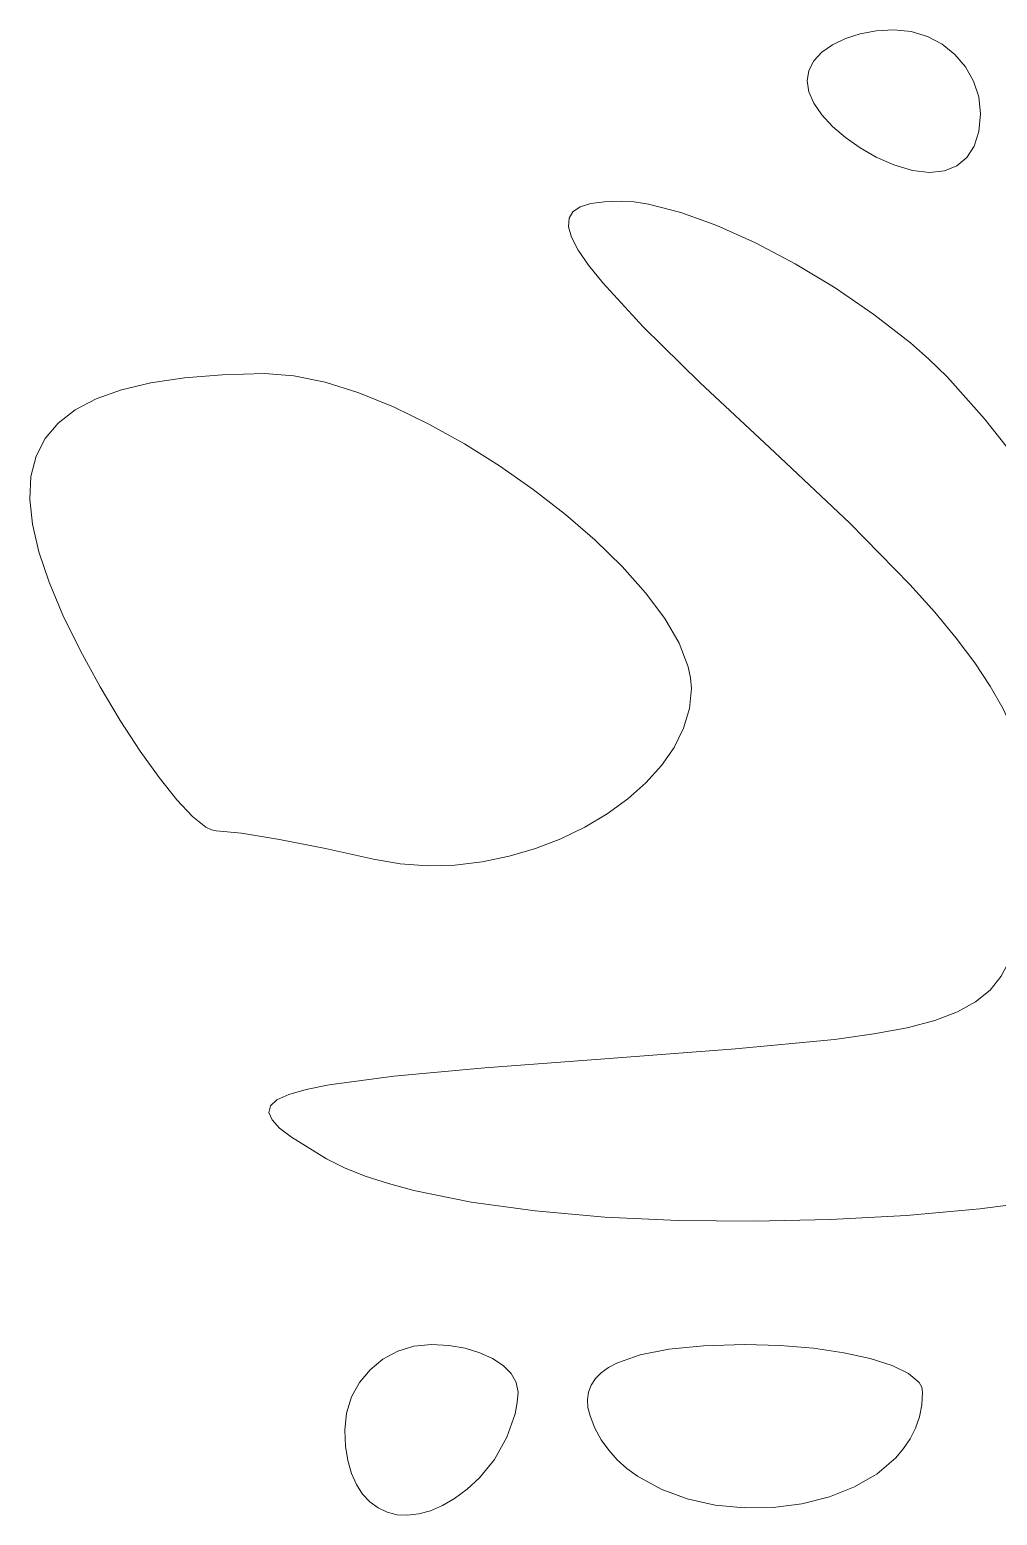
# Model space of a CAD drawing. Header units: millimetres. Extents: x -199 to 251, y -179 to 271.
# Drawn here: x -109.79 to -98.07, y 95.71 to 113.71 of the extents above; entities that cross this region are included whole.
import ezdxf

# ---------------------------------------------------------------- set-up
doc = ezdxf.new("R2010")
doc.units = ezdxf.units.MM
doc.header["$MEASUREMENT"] = 0
doc.layers.add('Camada 1', color=7, linetype='Continuous')

msp = doc.modelspace()

# ---------------------------------------------------------------- linework, layer by layer
at = {"layer": 'Camada 1', "color": 250, "lineweight": 18}
for points, knots in [([(-100.3515, 112.9545), (-100.3515, 112.9545), (-100.29, 112.8153), (-100.29, 112.8153), (-100.29, 112.8153), (-100.29, 112.8153), (-100.1929, 112.6734), (-100.1929, 112.6734), (-100.1929, 112.6734), (-100.1929, 112.6734), (-100.0644, 112.533), (-100.0644, 112.533), (-100.0644, 112.533), (-100.0644, 112.533), (-99.9089, 112.3982), (-99.9089, 112.3982), (-99.9089, 112.3982), (-99.9089, 112.3982), (-99.7306, 112.2732), (-99.7306, 112.2732), (-99.7306, 112.2732), (-99.7306, 112.2732), (-99.5338, 112.1623), (-99.5338, 112.1623), (-99.5338, 112.1623), (-99.5338, 112.1623), (-99.3229, 112.0695), (-99.3229, 112.0695), (-99.3229, 112.0695), (-99.3229, 112.0695), (-99.0941, 112.001), (-99.0941, 112.001), (-99.0941, 112.001), (-99.0941, 112.001), (-98.8889, 111.9768), (-98.8889, 111.9768), (-98.8889, 111.9768), (-98.8889, 111.9768), (-98.7094, 111.9954), (-98.7094, 111.9954), (-98.7094, 111.9954), (-98.7094, 111.9954), (-98.5579, 112.0556), (-98.5579, 112.0556), (-98.5579, 112.0556), (-98.5579, 112.0556), (-98.4363, 112.1562), (-98.4363, 112.1562), (-98.4363, 112.1562), (-98.4363, 112.1562), (-98.3469, 112.296), (-98.3469, 112.296), (-98.3469, 112.296), (-98.3469, 112.296), (-98.2917, 112.4736), (-98.2917, 112.4736), (-98.2917, 112.4736), (-98.2917, 112.4736), (-98.2728, 112.6879), (-98.2728, 112.6879), (-98.2728, 112.6879), (-98.2728, 112.6879), (-98.2942, 112.8923), (-98.2942, 112.8923), (-98.2942, 112.8923), (-98.2942, 112.8923), (-98.3557, 113.083), (-98.3557, 113.083), (-98.3557, 113.083), (-98.3557, 113.083), (-98.4528, 113.2557), (-98.4528, 113.2557), (-98.4528, 113.2557), (-98.4528, 113.2557), (-98.5813, 113.4064), (-98.5813, 113.4064), (-98.5813, 113.4064), (-98.5813, 113.4064), (-98.7368, 113.5309), (-98.7368, 113.5309), (-98.7368, 113.5309), (-98.7368, 113.5309), (-98.9151, 113.625), (-98.9151, 113.625), (-98.9151, 113.625), (-98.9151, 113.625), (-99.1119, 113.6845), (-99.1119, 113.6845), (-99.1119, 113.6845), (-99.1119, 113.6845), (-99.3229, 113.7053), (-99.3229, 113.7053), (-99.3229, 113.7053), (-99.3229, 113.7053), (-99.5338, 113.6926), (-99.5338, 113.6926), (-99.5338, 113.6926), (-99.5338, 113.6926), (-99.7306, 113.6564), (-99.7306, 113.6564), (-99.7306, 113.6564), (-99.7306, 113.6564), (-99.9089, 113.5993), (-99.9089, 113.5993), (-99.9089, 113.5993), (-99.9089, 113.5993), (-100.0644, 113.5236), (-100.0644, 113.5236), (-100.0644, 113.5236), (-100.0644, 113.5236), (-100.1929, 113.432), (-100.1929, 113.432), (-100.1929, 113.432), (-100.1929, 113.432), (-100.29, 113.3269), (-100.29, 113.3269), (-100.29, 113.3269), (-100.29, 113.3269), (-100.3515, 113.211), (-100.3515, 113.211), (-100.3515, 113.211), (-100.3515, 113.211), (-100.3729, 113.0868), (-100.3729, 113.0868), (-100.3729, 113.0868), (-100.3729, 113.0868), (-100.3515, 112.9545), (-100.3515, 112.9545)], [0, 0, 0, 0, 0.030303, 0.030303, 0.030303, 0.030303, 0.0606061, 0.0606061, 0.0606061, 0.0606061, 0.0909091, 0.0909091, 0.0909091, 0.0909091, 0.1212121, 0.1212121, 0.1212121, 0.1212121, 0.1515152, 0.1515152, 0.1515152, 0.1515152, 0.1818182, 0.1818182, 0.1818182, 0.1818182, 0.2121212, 0.2121212, 0.2121212, 0.2121212, 0.2424242, 0.2424242, 0.2424242, 0.2424242, 0.2727273, 0.2727273, 0.2727273, 0.2727273, 0.3030303, 0.3030303, 0.3030303, 0.3030303, 0.3333333, 0.3333333, 0.3333333, 0.3333333, 0.3636364, 0.3636364, 0.3636364, 0.3636364, 0.3939394, 0.3939394, 0.3939394, 0.3939394, 0.4242424, 0.4242424, 0.4242424, 0.4242424, 0.4545455, 0.4545455, 0.4545455, 0.4545455, 0.4848485, 0.4848485, 0.4848485, 0.4848485, 0.5151515, 0.5151515, 0.5151515, 0.5151515, 0.5454545, 0.5454545, 0.5454545, 0.5454545, 0.5757576, 0.5757576, 0.5757576, 0.5757576, 0.6060606, 0.6060606, 0.6060606, 0.6060606, 0.6363636, 0.6363636, 0.6363636, 0.6363636, 0.6666667, 0.6666667, 0.6666667, 0.6666667, 0.6969697, 0.6969697, 0.6969697, 0.6969697, 0.7272727, 0.7272727, 0.7272727, 0.7272727, 0.7575758, 0.7575758, 0.7575758, 0.7575758, 0.7878788, 0.7878788, 0.7878788, 0.7878788, 0.8181818, 0.8181818, 0.8181818, 0.8181818, 0.8484848, 0.8484848, 0.8484848, 0.8484848, 0.8787879, 0.8787879, 0.8787879, 0.8787879, 0.9090909, 0.9090909, 0.9090909, 0.9090909, 0.9393939, 0.9393939, 0.9393939, 0.9393939, 1, 1, 1, 1]), ([(-97.8763, 105.2094), (-97.8763, 105.2094), (-97.7832, 104.9451), (-97.7832, 104.9451), (-97.7832, 104.9451), (-97.7832, 104.9451), (-97.7179, 104.6813), (-97.7179, 104.6813), (-97.7179, 104.6813), (-97.7179, 104.6813), (-97.6782, 104.4146), (-97.6782, 104.4146), (-97.6782, 104.4146), (-97.6782, 104.4146), (-97.6623, 104.1419), (-97.6623, 104.1419), (-97.6623, 104.1419), (-97.6623, 104.1419), (-97.6682, 103.86), (-97.6682, 103.86), (-97.6682, 103.86), (-97.6682, 103.86), (-97.6939, 103.5655), (-97.6939, 103.5655), (-97.6939, 103.5655), (-97.6939, 103.5655), (-97.7825, 102.9254), (-97.7825, 102.9254), (-97.7825, 102.9254), (-97.7825, 102.9254), (-97.841, 102.6632), (-97.841, 102.6632), (-97.841, 102.6632), (-97.841, 102.6632), (-97.9181, 102.4354), (-97.9181, 102.4354), (-97.9181, 102.4354), (-97.9181, 102.4354), (-98.0207, 102.2389), (-98.0207, 102.2389), (-98.0207, 102.2389), (-98.0207, 102.2389), (-98.1559, 102.0705), (-98.1559, 102.0705), (-98.1559, 102.0705), (-98.1559, 102.0705), (-98.3306, 101.927), (-98.3306, 101.927), (-98.3306, 101.927), (-98.3306, 101.927), (-98.5516, 101.8053), (-98.5516, 101.8053), (-98.5516, 101.8053), (-98.5516, 101.8053), (-98.826, 101.7022), (-98.826, 101.7022), (-98.826, 101.7022), (-98.826, 101.7022), (-99.1606, 101.6147), (-99.1606, 101.6147), (-99.1606, 101.6147), (-99.1606, 101.6147), (-99.5625, 101.5396), (-99.5625, 101.5396), (-99.5625, 101.5396), (-99.5625, 101.5396), (-100.0386, 101.4737), (-100.0386, 101.4737), (-100.0386, 101.4737), (-100.0386, 101.4737), (-101.2408, 101.3569), (-101.2408, 101.3569), (-101.2408, 101.3569), (-101.2408, 101.3569), (-102.823, 101.2392), (-102.823, 101.2392), (-102.823, 101.2392), (-102.823, 101.2392), (-104.2738, 101.1304), (-104.2738, 101.1304), (-104.2738, 101.1304), (-104.2738, 101.1304), (-105.3778, 101.0283), (-105.3778, 101.0283), (-105.3778, 101.0283), (-105.3778, 101.0283), (-106.1615, 100.9235), (-106.1615, 100.9235), (-106.1615, 100.9235), (-106.1615, 100.9235), (-106.4414, 100.8671), (-106.4414, 100.8671), (-106.4414, 100.8671), (-106.4414, 100.8671), (-106.6511, 100.8064), (-106.6511, 100.8064), (-106.6511, 100.8064), (-106.6511, 100.8064), (-106.7938, 100.7404), (-106.7938, 100.7404), (-106.7938, 100.7404), (-106.7938, 100.7404), (-106.8729, 100.6677), (-106.8729, 100.6677), (-106.8729, 100.6677), (-106.8729, 100.6677), (-106.8916, 100.5873), (-106.8916, 100.5873), (-106.8916, 100.5873), (-106.8916, 100.5873), (-106.8532, 100.4979), (-106.8532, 100.4979), (-106.8532, 100.4979), (-106.8532, 100.4979), (-106.761, 100.3984), (-106.761, 100.3984), (-106.761, 100.3984), (-106.761, 100.3984), (-106.6182, 100.2876), (-106.6182, 100.2876), (-106.6182, 100.2876), (-106.6182, 100.2876), (-106.1944, 100.0272), (-106.1944, 100.0272), (-106.1944, 100.0272), (-106.1944, 100.0272), (-105.9763, 99.9178), (-105.9763, 99.9178), (-105.9763, 99.9178), (-105.9763, 99.9178), (-105.7255, 99.8174), (-105.7255, 99.8174), (-105.7255, 99.8174), (-105.7255, 99.8174), (-105.4443, 99.7256), (-105.4443, 99.7256), (-105.4443, 99.7256), (-105.4443, 99.7256), (-105.1351, 99.6425), (-105.1351, 99.6425), (-105.1351, 99.6425), (-105.1351, 99.6425), (-104.4419, 99.502), (-104.4419, 99.502), (-104.4419, 99.502), (-104.4419, 99.502), (-103.6646, 99.3951), (-103.6646, 99.3951), (-103.6646, 99.3951), (-103.6646, 99.3951), (-102.8219, 99.3211), (-102.8219, 99.3211), (-102.8219, 99.3211), (-102.8219, 99.3211), (-101.9324, 99.2793), (-101.9324, 99.2793), (-101.9324, 99.2793), (-101.9324, 99.2793), (-101.0148, 99.269), (-101.0148, 99.269), (-101.0148, 99.269), (-101.0148, 99.269), (-100.0875, 99.2894), (-100.0875, 99.2894), (-100.0875, 99.2894), (-100.0875, 99.2894), (-99.1695, 99.3398), (-99.1695, 99.3398), (-99.1695, 99.3398), (-99.1695, 99.3398), (-98.2793, 99.4196), (-98.2793, 99.4196), (-98.2793, 99.4196), (-98.2793, 99.4196), (-97.4355, 99.528), (-97.4355, 99.528), (-97.4355, 99.528), (-97.4355, 99.528), (-96.6568, 99.6642), (-96.6568, 99.6642), (-96.6568, 99.6642), (-96.6568, 99.6642), (-95.9619, 99.8277), (-95.9619, 99.8277), (-95.9619, 99.8277), (-95.9619, 99.8277), (-95.3694, 100.0176), (-95.3694, 100.0176), (-95.3694, 100.0176), (-95.3694, 100.0176), (-95.1173, 100.1222), (-95.1173, 100.1222), (-95.1173, 100.1222), (-95.1173, 100.1222), (-94.8979, 100.2332), (-94.8979, 100.2332), (-94.8979, 100.2332), (-94.8979, 100.2332), (-94.7134, 100.3505), (-94.7134, 100.3505), (-94.7134, 100.3505), (-94.7134, 100.3505), (-94.5662, 100.4739), (-94.5662, 100.4739), (-94.5662, 100.4739), (-94.5662, 100.4739), (-94.4902, 100.577), (-94.4902, 100.577), (-94.4902, 100.577), (-94.4902, 100.577), (-94.4375, 100.7115), (-94.4375, 100.7115), (-94.4375, 100.7115), (-94.4375, 100.7115), (-94.4071, 100.8753), (-94.4071, 100.8753), (-94.4071, 100.8753), (-94.4071, 100.8753), (-94.398, 101.0665), (-94.398, 101.0665), (-94.398, 101.0665), (-94.398, 101.0665), (-94.4094, 101.2834), (-94.4094, 101.2834), (-94.4094, 101.2834), (-94.4094, 101.2834), (-94.4404, 101.524), (-94.4404, 101.524), (-94.4404, 101.524), (-94.4404, 101.524), (-94.5572, 102.0688), (-94.5572, 102.0688), (-94.5572, 102.0688), (-94.5572, 102.0688), (-94.7414, 102.6858), (-94.7414, 102.6858), (-94.7414, 102.6858), (-94.7414, 102.6858), (-94.9855, 103.3598), (-94.9855, 103.3598), (-94.9855, 103.3598), (-94.9855, 103.3598), (-95.2823, 104.0757), (-95.2823, 104.0757), (-95.2823, 104.0757), (-95.2823, 104.0757), (-95.6244, 104.8185), (-95.6244, 104.8185), (-95.6244, 104.8185), (-95.6244, 104.8185), (-96.0046, 105.573), (-96.0046, 105.573), (-96.0046, 105.573), (-96.0046, 105.573), (-96.4156, 106.3241), (-96.4156, 106.3241), (-96.4156, 106.3241), (-96.4156, 106.3241), (-96.8501, 107.0566), (-96.8501, 107.0566), (-96.8501, 107.0566), (-96.8501, 107.0566), (-97.3009, 107.7555), (-97.3009, 107.7555), (-97.3009, 107.7555), (-97.3009, 107.7555), (-97.7605, 108.4056), (-97.7605, 108.4056), (-97.7605, 108.4056), (-97.7605, 108.4056), (-98.2217, 108.9918), (-98.2217, 108.9918), (-98.2217, 108.9918), (-98.2217, 108.9918), (-98.6773, 109.499), (-98.6773, 109.499), (-98.6773, 109.499), (-98.6773, 109.499), (-98.9007, 109.7183), (-98.9007, 109.7183), (-98.9007, 109.7183), (-98.9007, 109.7183), (-99.1199, 109.9121), (-99.1199, 109.9121), (-99.1199, 109.9121), (-99.1199, 109.9121), (-99.5633, 110.2567), (-99.5633, 110.2567), (-99.5633, 110.2567), (-99.5633, 110.2567), (-100.0338, 110.5781), (-100.0338, 110.5781), (-100.0338, 110.5781), (-100.0338, 110.5781), (-100.5172, 110.8694), (-100.5172, 110.8694), (-100.5172, 110.8694), (-100.5172, 110.8694), (-100.9991, 111.1236), (-100.9991, 111.1236), (-100.9991, 111.1236), (-100.9991, 111.1236), (-101.4651, 111.3335), (-101.4651, 111.3335), (-101.4651, 111.3335), (-101.4651, 111.3335), (-101.9009, 111.4922), (-101.9009, 111.4922), (-101.9009, 111.4922), (-101.9009, 111.4922), (-102.292, 111.5926), (-102.292, 111.5926), (-102.292, 111.5926), (-102.292, 111.5926), (-102.4664, 111.6187), (-102.4664, 111.6187), (-102.4664, 111.6187), (-102.4664, 111.6187), (-102.6242, 111.6276), (-102.6242, 111.6276), (-102.6242, 111.6276), (-102.6242, 111.6276), (-102.8267, 111.6206), (-102.8267, 111.6206), (-102.8267, 111.6206), (-102.8267, 111.6206), (-102.9924, 111.5986), (-102.9924, 111.5986), (-102.9924, 111.5986), (-102.9924, 111.5986), (-103.12, 111.5593), (-103.12, 111.5593), (-103.12, 111.5593), (-103.12, 111.5593), (-103.2083, 111.5008), (-103.2083, 111.5008), (-103.2083, 111.5008), (-103.2083, 111.5008), (-103.2561, 111.4212), (-103.2561, 111.4212), (-103.2561, 111.4212), (-103.2561, 111.4212), (-103.2623, 111.3186), (-103.2623, 111.3186), (-103.2623, 111.3186), (-103.2623, 111.3186), (-103.2256, 111.1908), (-103.2256, 111.1908), (-103.2256, 111.1908), (-103.2256, 111.1908), (-103.1449, 111.036), (-103.1449, 111.036), (-103.1449, 111.036), (-103.1449, 111.036), (-103.0188, 110.8521), (-103.0188, 110.8521), (-103.0188, 110.8521), (-103.0188, 110.8521), (-102.8462, 110.6373), (-102.8462, 110.6373), (-102.8462, 110.6373), (-102.8462, 110.6373), (-102.3567, 110.1066), (-102.3567, 110.1066), (-102.3567, 110.1066), (-102.3567, 110.1066), (-101.6666, 109.428), (-101.6666, 109.428), (-101.6666, 109.428), (-101.6666, 109.428), (-100.7663, 108.5858), (-100.7663, 108.5858), (-100.7663, 108.5858), (-100.7663, 108.5858), (-99.8559, 107.7263), (-99.8559, 107.7263), (-99.8559, 107.7263), (-99.8559, 107.7263), (-99.1275, 106.9847), (-99.1275, 106.9847), (-99.1275, 106.9847), (-99.1275, 106.9847), (-98.8266, 106.6501), (-98.8266, 106.6501), (-98.8266, 106.6501), (-98.8266, 106.6501), (-98.5653, 106.3353), (-98.5653, 106.3353), (-98.5653, 106.3353), (-98.5653, 106.3353), (-98.3417, 106.037), (-98.3417, 106.037), (-98.3417, 106.037), (-98.3417, 106.037), (-98.1536, 105.7521), (-98.1536, 105.7521), (-98.1536, 105.7521), (-98.1536, 105.7521), (-97.9991, 105.4773), (-97.9991, 105.4773), (-97.9991, 105.4773), (-97.9991, 105.4773), (-97.8763, 105.2094), (-97.8763, 105.2094)], [0, 0, 0, 0, 0.0098039, 0.0098039, 0.0098039, 0.0098039, 0.0196078, 0.0196078, 0.0196078, 0.0196078, 0.0294118, 0.0294118, 0.0294118, 0.0294118, 0.0392157, 0.0392157, 0.0392157, 0.0392157, 0.0490196, 0.0490196, 0.0490196, 0.0490196, 0.0588235, 0.0588235, 0.0588235, 0.0588235, 0.0686275, 0.0686275, 0.0686275, 0.0686275, 0.0784314, 0.0784314, 0.0784314, 0.0784314, 0.0882353, 0.0882353, 0.0882353, 0.0882353, 0.0980392, 0.0980392, 0.0980392, 0.0980392, 0.1078431, 0.1078431, 0.1078431, 0.1078431, 0.1176471, 0.1176471, 0.1176471, 0.1176471, 0.127451, 0.127451, 0.127451, 0.127451, 0.1372549, 0.1372549, 0.1372549, 0.1372549, 0.1470588, 0.1470588, 0.1470588, 0.1470588, 0.1568627, 0.1568627, 0.1568627, 0.1568627, 0.1666667, 0.1666667, 0.1666667, 0.1666667, 0.1764706, 0.1764706, 0.1764706, 0.1764706, 0.1862745, 0.1862745, 0.1862745, 0.1862745, 0.1960784, 0.1960784, 0.1960784, 0.1960784, 0.2058824, 0.2058824, 0.2058824, 0.2058824, 0.2156863, 0.2156863, 0.2156863, 0.2156863, 0.2254902, 0.2254902, 0.2254902, 0.2254902, 0.2352941, 0.2352941, 0.2352941, 0.2352941, 0.245098, 0.245098, 0.245098, 0.245098, 0.254902, 0.254902, 0.254902, 0.254902, 0.2647059, 0.2647059, 0.2647059, 0.2647059, 0.2745098, 0.2745098, 0.2745098, 0.2745098, 0.2843137, 0.2843137, 0.2843137, 0.2843137, 0.2941176, 0.2941176, 0.2941176, 0.2941176, 0.3039216, 0.3039216, 0.3039216, 0.3039216, 0.3137255, 0.3137255, 0.3137255, 0.3137255, 0.3235294, 0.3235294, 0.3235294, 0.3235294, 0.3333333, 0.3333333, 0.3333333, 0.3333333, 0.3431373, 0.3431373, 0.3431373, 0.3431373, 0.3529412, 0.3529412, 0.3529412, 0.3529412, 0.3627451, 0.3627451, 0.3627451, 0.3627451, 0.372549, 0.372549, 0.372549, 0.372549, 0.3823529, 0.3823529, 0.3823529, 0.3823529, 0.3921569, 0.3921569, 0.3921569, 0.3921569, 0.4019608, 0.4019608, 0.4019608, 0.4019608, 0.4117647, 0.4117647, 0.4117647, 0.4117647, 0.4215686, 0.4215686, 0.4215686, 0.4215686, 0.4313725, 0.4313725, 0.4313725, 0.4313725, 0.4411765, 0.4411765, 0.4411765, 0.4411765, 0.4509804, 0.4509804, 0.4509804, 0.4509804, 0.4607843, 0.4607843, 0.4607843, 0.4607843, 0.4705882, 0.4705882, 0.4705882, 0.4705882, 0.4803922, 0.4803922, 0.4803922, 0.4803922, 0.4901961, 0.4901961, 0.4901961, 0.4901961, 0.5, 0.5, 0.5, 0.5, 0.5098039, 0.5098039, 0.5098039, 0.5098039, 0.5196078, 0.5196078, 0.5196078, 0.5196078, 0.5294118, 0.5294118, 0.5294118, 0.5294118, 0.5392157, 0.5392157, 0.5392157, 0.5392157, 0.5490196, 0.5490196, 0.5490196, 0.5490196, 0.5588235, 0.5588235, 0.5588235, 0.5588235, 0.5686275, 0.5686275, 0.5686275, 0.5686275, 0.5784314, 0.5784314, 0.5784314, 0.5784314, 0.5882353, 0.5882353, 0.5882353, 0.5882353, 0.5980392, 0.5980392, 0.5980392, 0.5980392, 0.6078431, 0.6078431, 0.6078431, 0.6078431, 0.6176471, 0.6176471, 0.6176471, 0.6176471, 0.627451, 0.627451, 0.627451, 0.627451, 0.6372549, 0.6372549, 0.6372549, 0.6372549, 0.6470588, 0.6470588, 0.6470588, 0.6470588, 0.6568627, 0.6568627, 0.6568627, 0.6568627, 0.6666667, 0.6666667, 0.6666667, 0.6666667, 0.6764706, 0.6764706, 0.6764706, 0.6764706, 0.6862745, 0.6862745, 0.6862745, 0.6862745, 0.6960784, 0.6960784, 0.6960784, 0.6960784, 0.7058824, 0.7058824, 0.7058824, 0.7058824, 0.7156863, 0.7156863, 0.7156863, 0.7156863, 0.7254902, 0.7254902, 0.7254902, 0.7254902, 0.7352941, 0.7352941, 0.7352941, 0.7352941, 0.745098, 0.745098, 0.745098, 0.745098, 0.754902, 0.754902, 0.754902, 0.754902, 0.7647059, 0.7647059, 0.7647059, 0.7647059, 0.7745098, 0.7745098, 0.7745098, 0.7745098, 0.7843137, 0.7843137, 0.7843137, 0.7843137, 0.7941176, 0.7941176, 0.7941176, 0.7941176, 0.8039216, 0.8039216, 0.8039216, 0.8039216, 0.8137255, 0.8137255, 0.8137255, 0.8137255, 0.8235294, 0.8235294, 0.8235294, 0.8235294, 0.8333333, 0.8333333, 0.8333333, 0.8333333, 0.8431373, 0.8431373, 0.8431373, 0.8431373, 0.8529412, 0.8529412, 0.8529412, 0.8529412, 0.8627451, 0.8627451, 0.8627451, 0.8627451, 0.872549, 0.872549, 0.872549, 0.872549, 0.8823529, 0.8823529, 0.8823529, 0.8823529, 0.8921569, 0.8921569, 0.8921569, 0.8921569, 0.9019608, 0.9019608, 0.9019608, 0.9019608, 0.9117647, 0.9117647, 0.9117647, 0.9117647, 0.9215686, 0.9215686, 0.9215686, 0.9215686, 0.9313725, 0.9313725, 0.9313725, 0.9313725, 0.9411765, 0.9411765, 0.9411765, 0.9411765, 0.9509804, 0.9509804, 0.9509804, 0.9509804, 0.9607843, 0.9607843, 0.9607843, 0.9607843, 0.9705882, 0.9705882, 0.9705882, 0.9705882, 0.9803922, 0.9803922, 0.9803922, 0.9803922, 1, 1, 1, 1]), ([(-104.9524, 108.9283), (-104.9524, 108.9283), (-105.3816, 109.1358), (-105.3816, 109.1358), (-105.3816, 109.1358), (-105.3816, 109.1358), (-105.8025, 109.3061), (-105.8025, 109.3061), (-105.8025, 109.3061), (-105.8025, 109.3061), (-106.2079, 109.4337), (-106.2079, 109.4337), (-106.2079, 109.4337), (-106.2079, 109.4337), (-106.5904, 109.5134), (-106.5904, 109.5134), (-106.5904, 109.5134), (-106.5904, 109.5134), (-106.9427, 109.5395), (-106.9427, 109.5395), (-106.9427, 109.5395), (-106.9427, 109.5395), (-107.4535, 109.5247), (-107.4535, 109.5247), (-107.4535, 109.5247), (-107.4535, 109.5247), (-107.9123, 109.4877), (-107.9123, 109.4877), (-107.9123, 109.4877), (-107.9123, 109.4877), (-108.3195, 109.4277), (-108.3195, 109.4277), (-108.3195, 109.4277), (-108.3195, 109.4277), (-108.6758, 109.3437), (-108.6758, 109.3437), (-108.6758, 109.3437), (-108.6758, 109.3437), (-108.9817, 109.235), (-108.9817, 109.235), (-108.9817, 109.235), (-108.9817, 109.235), (-109.2377, 109.1009), (-109.2377, 109.1009), (-109.2377, 109.1009), (-109.2377, 109.1009), (-109.4443, 108.9404), (-109.4443, 108.9404), (-109.4443, 108.9404), (-109.4443, 108.9404), (-109.6021, 108.7528), (-109.6021, 108.7528), (-109.6021, 108.7528), (-109.6021, 108.7528), (-109.7116, 108.5373), (-109.7116, 108.5373), (-109.7116, 108.5373), (-109.7116, 108.5373), (-109.7735, 108.2931), (-109.7735, 108.2931), (-109.7735, 108.2931), (-109.7735, 108.2931), (-109.788, 108.0193), (-109.788, 108.0193), (-109.788, 108.0193), (-109.788, 108.0193), (-109.756, 107.7152), (-109.756, 107.7152), (-109.756, 107.7152), (-109.756, 107.7152), (-109.6777, 107.3799), (-109.6777, 107.3799), (-109.6777, 107.3799), (-109.6777, 107.3799), (-109.5539, 107.0127), (-109.5539, 107.0127), (-109.5539, 107.0127), (-109.5539, 107.0127), (-109.385, 106.6128), (-109.385, 106.6128), (-109.385, 106.6128), (-109.385, 106.6128), (-109.1716, 106.1793), (-109.1716, 106.1793), (-109.1716, 106.1793), (-109.1716, 106.1793), (-108.9335, 105.7432), (-108.9335, 105.7432), (-108.9335, 105.7432), (-108.9335, 105.7432), (-108.6913, 105.336), (-108.6913, 105.336), (-108.6913, 105.336), (-108.6913, 105.336), (-108.4518, 104.9667), (-108.4518, 104.9667), (-108.4518, 104.9667), (-108.4518, 104.9667), (-108.2217, 104.6441), (-108.2217, 104.6441), (-108.2217, 104.6441), (-108.2217, 104.6441), (-108.0077, 104.3772), (-108.0077, 104.3772), (-108.0077, 104.3772), (-108.0077, 104.3772), (-107.8167, 104.1748), (-107.8167, 104.1748), (-107.8167, 104.1748), (-107.8167, 104.1748), (-107.6552, 104.046), (-107.6552, 104.046), (-107.6552, 104.046), (-107.6552, 104.046), (-107.5877, 104.012), (-107.5877, 104.012), (-107.5877, 104.012), (-107.5877, 104.012), (-107.5301, 103.9997), (-107.5301, 103.9997), (-107.5301, 103.9997), (-107.5301, 103.9997), (-107.2229, 103.9698), (-107.2229, 103.9698), (-107.2229, 103.9698), (-107.2229, 103.9698), (-106.7609, 103.895), (-106.7609, 103.895), (-106.7609, 103.895), (-106.7609, 103.895), (-106.2068, 103.7866), (-106.2068, 103.7866), (-106.2068, 103.7866), (-106.2068, 103.7866), (-105.6232, 103.6562), (-105.6232, 103.6562), (-105.6232, 103.6562), (-105.6232, 103.6562), (-105.3009, 103.5983), (-105.3009, 103.5983), (-105.3009, 103.5983), (-105.3009, 103.5983), (-104.9715, 103.5749), (-104.9715, 103.5749), (-104.9715, 103.5749), (-104.9715, 103.5749), (-104.6391, 103.5841), (-104.6391, 103.5841), (-104.6391, 103.5841), (-104.6391, 103.5841), (-104.3072, 103.6237), (-104.3072, 103.6237), (-104.3072, 103.6237), (-104.3072, 103.6237), (-103.9798, 103.6918), (-103.9798, 103.6918), (-103.9798, 103.6918), (-103.9798, 103.6918), (-103.6608, 103.7861), (-103.6608, 103.7861), (-103.6608, 103.7861), (-103.6608, 103.7861), (-103.3539, 103.9048), (-103.3539, 103.9048), (-103.3539, 103.9048), (-103.3539, 103.9048), (-103.0631, 104.0457), (-103.0631, 104.0457), (-103.0631, 104.0457), (-103.0631, 104.0457), (-102.792, 104.2068), (-102.792, 104.2068), (-102.792, 104.2068), (-102.792, 104.2068), (-102.5447, 104.3859), (-102.5447, 104.3859), (-102.5447, 104.3859), (-102.5447, 104.3859), (-102.3249, 104.5811), (-102.3249, 104.5811), (-102.3249, 104.5811), (-102.3249, 104.5811), (-102.1364, 104.7902), (-102.1364, 104.7902), (-102.1364, 104.7902), (-102.1364, 104.7902), (-101.9832, 105.0112), (-101.9832, 105.0112), (-101.9832, 105.0112), (-101.9832, 105.0112), (-101.869, 105.242), (-101.869, 105.242), (-101.869, 105.242), (-101.869, 105.242), (-101.7976, 105.4806), (-101.7976, 105.4806), (-101.7976, 105.4806), (-101.7976, 105.4806), (-101.773, 105.7249), (-101.773, 105.7249), (-101.773, 105.7249), (-101.773, 105.7249), (-101.7827, 105.8529), (-101.7827, 105.8529), (-101.7827, 105.8529), (-101.7827, 105.8529), (-101.8114, 105.9871), (-101.8114, 105.9871), (-101.8114, 105.9871), (-101.8114, 105.9871), (-101.9219, 106.2713), (-101.9219, 106.2713), (-101.9219, 106.2713), (-101.9219, 106.2713), (-102.097, 106.572), (-102.097, 106.572), (-102.097, 106.572), (-102.097, 106.572), (-102.3296, 106.884), (-102.3296, 106.884), (-102.3296, 106.884), (-102.3296, 106.884), (-102.6123, 107.2017), (-102.6123, 107.2017), (-102.6123, 107.2017), (-102.6123, 107.2017), (-102.9379, 107.5198), (-102.9379, 107.5198), (-102.9379, 107.5198), (-102.9379, 107.5198), (-103.2989, 107.833), (-103.2989, 107.833), (-103.2989, 107.833), (-103.2989, 107.833), (-103.6882, 108.1358), (-103.6882, 108.1358), (-103.6882, 108.1358), (-103.6882, 108.1358), (-104.0984, 108.4229), (-104.0984, 108.4229), (-104.0984, 108.4229), (-104.0984, 108.4229), (-104.5222, 108.6888), (-104.5222, 108.6888), (-104.5222, 108.6888), (-104.5222, 108.6888), (-104.9524, 108.9283), (-104.9524, 108.9283)], [0, 0, 0, 0, 0.015873, 0.015873, 0.015873, 0.015873, 0.031746, 0.031746, 0.031746, 0.031746, 0.047619, 0.047619, 0.047619, 0.047619, 0.0634921, 0.0634921, 0.0634921, 0.0634921, 0.0793651, 0.0793651, 0.0793651, 0.0793651, 0.0952381, 0.0952381, 0.0952381, 0.0952381, 0.1111111, 0.1111111, 0.1111111, 0.1111111, 0.1269841, 0.1269841, 0.1269841, 0.1269841, 0.1428571, 0.1428571, 0.1428571, 0.1428571, 0.1587302, 0.1587302, 0.1587302, 0.1587302, 0.1746032, 0.1746032, 0.1746032, 0.1746032, 0.1904762, 0.1904762, 0.1904762, 0.1904762, 0.2063492, 0.2063492, 0.2063492, 0.2063492, 0.2222222, 0.2222222, 0.2222222, 0.2222222, 0.2380952, 0.2380952, 0.2380952, 0.2380952, 0.2539683, 0.2539683, 0.2539683, 0.2539683, 0.2698413, 0.2698413, 0.2698413, 0.2698413, 0.2857143, 0.2857143, 0.2857143, 0.2857143, 0.3015873, 0.3015873, 0.3015873, 0.3015873, 0.3174603, 0.3174603, 0.3174603, 0.3174603, 0.3333333, 0.3333333, 0.3333333, 0.3333333, 0.3492063, 0.3492063, 0.3492063, 0.3492063, 0.3650794, 0.3650794, 0.3650794, 0.3650794, 0.3809524, 0.3809524, 0.3809524, 0.3809524, 0.3968254, 0.3968254, 0.3968254, 0.3968254, 0.4126984, 0.4126984, 0.4126984, 0.4126984, 0.4285714, 0.4285714, 0.4285714, 0.4285714, 0.4444444, 0.4444444, 0.4444444, 0.4444444, 0.4603175, 0.4603175, 0.4603175, 0.4603175, 0.4761905, 0.4761905, 0.4761905, 0.4761905, 0.4920635, 0.4920635, 0.4920635, 0.4920635, 0.5079365, 0.5079365, 0.5079365, 0.5079365, 0.5238095, 0.5238095, 0.5238095, 0.5238095, 0.5396825, 0.5396825, 0.5396825, 0.5396825, 0.5555556, 0.5555556, 0.5555556, 0.5555556, 0.5714286, 0.5714286, 0.5714286, 0.5714286, 0.5873016, 0.5873016, 0.5873016, 0.5873016, 0.6031746, 0.6031746, 0.6031746, 0.6031746, 0.6190476, 0.6190476, 0.6190476, 0.6190476, 0.6349206, 0.6349206, 0.6349206, 0.6349206, 0.6507937, 0.6507937, 0.6507937, 0.6507937, 0.6666667, 0.6666667, 0.6666667, 0.6666667, 0.6825397, 0.6825397, 0.6825397, 0.6825397, 0.6984127, 0.6984127, 0.6984127, 0.6984127, 0.7142857, 0.7142857, 0.7142857, 0.7142857, 0.7301587, 0.7301587, 0.7301587, 0.7301587, 0.7460317, 0.7460317, 0.7460317, 0.7460317, 0.7619048, 0.7619048, 0.7619048, 0.7619048, 0.7777778, 0.7777778, 0.7777778, 0.7777778, 0.7936508, 0.7936508, 0.7936508, 0.7936508, 0.8095238, 0.8095238, 0.8095238, 0.8095238, 0.8253968, 0.8253968, 0.8253968, 0.8253968, 0.8412698, 0.8412698, 0.8412698, 0.8412698, 0.8571429, 0.8571429, 0.8571429, 0.8571429, 0.8730159, 0.8730159, 0.8730159, 0.8730159, 0.8888889, 0.8888889, 0.8888889, 0.8888889, 0.9047619, 0.9047619, 0.9047619, 0.9047619, 0.9206349, 0.9206349, 0.9206349, 0.9206349, 0.9365079, 0.9365079, 0.9365079, 0.9365079, 0.952381, 0.952381, 0.952381, 0.952381, 0.968254, 0.968254, 0.968254, 0.968254, 1, 1, 1, 1]), ([(-104.0102, 96.6559), (-104.0102, 96.6559), (-103.9099, 96.9387), (-103.9099, 96.9387), (-103.9099, 96.9387), (-103.9099, 96.9387), (-103.8826, 97.074), (-103.8826, 97.074), (-103.8826, 97.074), (-103.8826, 97.074), (-103.8731, 97.1995), (-103.8731, 97.1995), (-103.8731, 97.1995), (-103.8731, 97.1995), (-103.8946, 97.3154), (-103.8946, 97.3154), (-103.8946, 97.3154), (-103.8946, 97.3154), (-103.9559, 97.4235), (-103.9559, 97.4235), (-103.9559, 97.4235), (-103.9559, 97.4235), (-104.0531, 97.5214), (-104.0531, 97.5214), (-104.0531, 97.5214), (-104.0531, 97.5214), (-104.1815, 97.6069), (-104.1815, 97.6069), (-104.1815, 97.6069), (-104.1815, 97.6069), (-104.3371, 97.6775), (-104.3371, 97.6775), (-104.3371, 97.6775), (-104.3371, 97.6775), (-104.5154, 97.7309), (-104.5154, 97.7309), (-104.5154, 97.7309), (-104.5154, 97.7309), (-104.7122, 97.7646), (-104.7122, 97.7646), (-104.7122, 97.7646), (-104.7122, 97.7646), (-104.9231, 97.7764), (-104.9231, 97.7764), (-104.9231, 97.7764), (-104.9231, 97.7764), (-105.1341, 97.7552), (-105.1341, 97.7552), (-105.1341, 97.7552), (-105.1341, 97.7552), (-105.3308, 97.6945), (-105.3308, 97.6945), (-105.3308, 97.6945), (-105.3308, 97.6945), (-105.5092, 97.5984), (-105.5092, 97.5984), (-105.5092, 97.5984), (-105.5092, 97.5984), (-105.6647, 97.4713), (-105.6647, 97.4713), (-105.6647, 97.4713), (-105.6647, 97.4713), (-105.7932, 97.3174), (-105.7932, 97.3174), (-105.7932, 97.3174), (-105.7932, 97.3174), (-105.8903, 97.1409), (-105.8903, 97.1409), (-105.8903, 97.1409), (-105.8903, 97.1409), (-105.9518, 96.9462), (-105.9518, 96.9462), (-105.9518, 96.9462), (-105.9518, 96.9462), (-105.9732, 96.7375), (-105.9732, 96.7375), (-105.9732, 96.7375), (-105.9732, 96.7375), (-105.9637, 96.5441), (-105.9637, 96.5441), (-105.9637, 96.5441), (-105.9637, 96.5441), (-105.936, 96.3695), (-105.936, 96.3695), (-105.936, 96.3695), (-105.936, 96.3695), (-105.8914, 96.2143), (-105.8914, 96.2143), (-105.8914, 96.2143), (-105.8914, 96.2143), (-105.8312, 96.0789), (-105.8312, 96.0789), (-105.8312, 96.0789), (-105.8312, 96.0789), (-105.7565, 95.9639), (-105.7565, 95.9639), (-105.7565, 95.9639), (-105.7565, 95.9639), (-105.6687, 95.8695), (-105.6687, 95.8695), (-105.6687, 95.8695), (-105.6687, 95.8695), (-105.569, 95.7962), (-105.569, 95.7962), (-105.569, 95.7962), (-105.569, 95.7962), (-105.4585, 95.7445), (-105.4585, 95.7445), (-105.4585, 95.7445), (-105.4585, 95.7445), (-105.3386, 95.7149), (-105.3386, 95.7149), (-105.3386, 95.7149), (-105.3386, 95.7149), (-105.2106, 95.7076), (-105.2106, 95.7076), (-105.2106, 95.7076), (-105.2106, 95.7076), (-105.0755, 95.7233), (-105.0755, 95.7233), (-105.0755, 95.7233), (-105.0755, 95.7233), (-104.9348, 95.7624), (-104.9348, 95.7624), (-104.9348, 95.7624), (-104.9348, 95.7624), (-104.7897, 95.8252), (-104.7897, 95.8252), (-104.7897, 95.8252), (-104.7897, 95.8252), (-104.6413, 95.9122), (-104.6413, 95.9122), (-104.6413, 95.9122), (-104.6413, 95.9122), (-104.491, 96.0239), (-104.491, 96.0239), (-104.491, 96.0239), (-104.491, 96.0239), (-104.34, 96.1607), (-104.34, 96.1607), (-104.34, 96.1607), (-104.34, 96.1607), (-104.1586, 96.3852), (-104.1586, 96.3852), (-104.1586, 96.3852), (-104.1586, 96.3852), (-104.0102, 96.6559), (-104.0102, 96.6559)], [0, 0, 0, 0, 0.0263158, 0.0263158, 0.0263158, 0.0263158, 0.0526316, 0.0526316, 0.0526316, 0.0526316, 0.0789474, 0.0789474, 0.0789474, 0.0789474, 0.1052632, 0.1052632, 0.1052632, 0.1052632, 0.1315789, 0.1315789, 0.1315789, 0.1315789, 0.1578947, 0.1578947, 0.1578947, 0.1578947, 0.1842105, 0.1842105, 0.1842105, 0.1842105, 0.2105263, 0.2105263, 0.2105263, 0.2105263, 0.2368421, 0.2368421, 0.2368421, 0.2368421, 0.2631579, 0.2631579, 0.2631579, 0.2631579, 0.2894737, 0.2894737, 0.2894737, 0.2894737, 0.3157895, 0.3157895, 0.3157895, 0.3157895, 0.3421053, 0.3421053, 0.3421053, 0.3421053, 0.3684211, 0.3684211, 0.3684211, 0.3684211, 0.3947368, 0.3947368, 0.3947368, 0.3947368, 0.4210526, 0.4210526, 0.4210526, 0.4210526, 0.4473684, 0.4473684, 0.4473684, 0.4473684, 0.4736842, 0.4736842, 0.4736842, 0.4736842, 0.5, 0.5, 0.5, 0.5, 0.5263158, 0.5263158, 0.5263158, 0.5263158, 0.5526316, 0.5526316, 0.5526316, 0.5526316, 0.5789474, 0.5789474, 0.5789474, 0.5789474, 0.6052632, 0.6052632, 0.6052632, 0.6052632, 0.6315789, 0.6315789, 0.6315789, 0.6315789, 0.6578947, 0.6578947, 0.6578947, 0.6578947, 0.6842105, 0.6842105, 0.6842105, 0.6842105, 0.7105263, 0.7105263, 0.7105263, 0.7105263, 0.7368421, 0.7368421, 0.7368421, 0.7368421, 0.7631579, 0.7631579, 0.7631579, 0.7631579, 0.7894737, 0.7894737, 0.7894737, 0.7894737, 0.8157895, 0.8157895, 0.8157895, 0.8157895, 0.8421053, 0.8421053, 0.8421053, 0.8421053, 0.8684211, 0.8684211, 0.8684211, 0.8684211, 0.8947368, 0.8947368, 0.8947368, 0.8947368, 0.9210526, 0.9210526, 0.9210526, 0.9210526, 0.9473684, 0.9473684, 0.9473684, 0.9473684, 1, 1, 1, 1]), ([(-101.824, 95.9068), (-101.824, 95.9068), (-101.4856, 95.8321), (-101.4856, 95.8321), (-101.4856, 95.8321), (-101.4856, 95.8321), (-101.135, 95.7978), (-101.135, 95.7978), (-101.135, 95.7978), (-101.135, 95.7978), (-100.7814, 95.8033), (-100.7814, 95.8033), (-100.7814, 95.8033), (-100.7814, 95.8033), (-100.4342, 95.8479), (-100.4342, 95.8479), (-100.4342, 95.8479), (-100.4342, 95.8479), (-100.1029, 95.931), (-100.1029, 95.931), (-100.1029, 95.931), (-100.1029, 95.931), (-99.7967, 96.0519), (-99.7967, 96.0519), (-99.7967, 96.0519), (-99.7967, 96.0519), (-99.5252, 96.2099), (-99.5252, 96.2099), (-99.5252, 96.2099), (-99.5252, 96.2099), (-99.2976, 96.4043), (-99.2976, 96.4043), (-99.2976, 96.4043), (-99.2976, 96.4043), (-99.2033, 96.5149), (-99.2033, 96.5149), (-99.2033, 96.5149), (-99.2033, 96.5149), (-99.1234, 96.6345), (-99.1234, 96.6345), (-99.1234, 96.6345), (-99.1234, 96.6345), (-99.0593, 96.7628), (-99.0593, 96.7628), (-99.0593, 96.7628), (-99.0593, 96.7628), (-99.012, 96.8998), (-99.012, 96.8998), (-99.012, 96.8998), (-99.012, 96.8998), (-98.9829, 97.0453), (-98.9829, 97.0453), (-98.9829, 97.0453), (-98.9829, 97.0453), (-98.9728, 97.1995), (-98.9728, 97.1995), (-98.9728, 97.1995), (-98.9728, 97.1995), (-98.984, 97.2582), (-98.984, 97.2582), (-98.984, 97.2582), (-98.984, 97.2582), (-99.0169, 97.3154), (-99.0169, 97.3154), (-99.0169, 97.3154), (-99.0169, 97.3154), (-99.1432, 97.4235), (-99.1432, 97.4235), (-99.1432, 97.4235), (-99.1432, 97.4235), (-99.3428, 97.5214), (-99.3428, 97.5214), (-99.3428, 97.5214), (-99.3428, 97.5214), (-99.607, 97.6069), (-99.607, 97.6069), (-99.607, 97.6069), (-99.607, 97.6069), (-99.9268, 97.6775), (-99.9268, 97.6775), (-99.9268, 97.6775), (-99.9268, 97.6775), (-100.2932, 97.7309), (-100.2932, 97.7309), (-100.2932, 97.7309), (-100.2932, 97.7309), (-100.6977, 97.7646), (-100.6977, 97.7646), (-100.6977, 97.7646), (-100.6977, 97.7646), (-101.1311, 97.7764), (-101.1311, 97.7764), (-101.1311, 97.7764), (-101.1311, 97.7764), (-101.6252, 97.7625), (-101.6252, 97.7625), (-101.6252, 97.7625), (-101.6252, 97.7625), (-102.0465, 97.7209), (-102.0465, 97.7209), (-102.0465, 97.7209), (-102.0465, 97.7209), (-102.3942, 97.652), (-102.3942, 97.652), (-102.3942, 97.652), (-102.3942, 97.652), (-102.6674, 97.5563), (-102.6674, 97.5563), (-102.6674, 97.5563), (-102.6674, 97.5563), (-102.776, 97.4984), (-102.776, 97.4984), (-102.776, 97.4984), (-102.776, 97.4984), (-102.8656, 97.4339), (-102.8656, 97.4339), (-102.8656, 97.4339), (-102.8656, 97.4339), (-102.9363, 97.3628), (-102.9363, 97.3628), (-102.9363, 97.3628), (-102.9363, 97.3628), (-102.9878, 97.2853), (-102.9878, 97.2853), (-102.9878, 97.2853), (-102.9878, 97.2853), (-103.0203, 97.2012), (-103.0203, 97.2012), (-103.0203, 97.2012), (-103.0203, 97.2012), (-103.0334, 97.1107), (-103.0334, 97.1107), (-103.0334, 97.1107), (-103.0334, 97.1107), (-103.0272, 97.0139), (-103.0272, 97.0139), (-103.0272, 97.0139), (-103.0272, 97.0139), (-103.0016, 96.9107), (-103.0016, 96.9107), (-103.0016, 96.9107), (-103.0016, 96.9107), (-102.9417, 96.7617), (-102.9417, 96.7617), (-102.9417, 96.7617), (-102.9417, 96.7617), (-102.8659, 96.6237), (-102.8659, 96.6237), (-102.8659, 96.6237), (-102.8659, 96.6237), (-102.7752, 96.4966), (-102.7752, 96.4966), (-102.7752, 96.4966), (-102.7752, 96.4966), (-102.6709, 96.3804), (-102.6709, 96.3804), (-102.6709, 96.3804), (-102.6709, 96.3804), (-102.5541, 96.275), (-102.5541, 96.275), (-102.5541, 96.275), (-102.5541, 96.275), (-102.426, 96.1803), (-102.426, 96.1803), (-102.426, 96.1803), (-102.426, 96.1803), (-102.1405, 96.0226), (-102.1405, 96.0226), (-102.1405, 96.0226), (-102.1405, 96.0226), (-101.824, 95.9068), (-101.824, 95.9068)], [0, 0, 0, 0, 0.0227273, 0.0227273, 0.0227273, 0.0227273, 0.0454545, 0.0454545, 0.0454545, 0.0454545, 0.0681818, 0.0681818, 0.0681818, 0.0681818, 0.0909091, 0.0909091, 0.0909091, 0.0909091, 0.1136364, 0.1136364, 0.1136364, 0.1136364, 0.1363636, 0.1363636, 0.1363636, 0.1363636, 0.1590909, 0.1590909, 0.1590909, 0.1590909, 0.1818182, 0.1818182, 0.1818182, 0.1818182, 0.2045455, 0.2045455, 0.2045455, 0.2045455, 0.2272727, 0.2272727, 0.2272727, 0.2272727, 0.25, 0.25, 0.25, 0.25, 0.2727273, 0.2727273, 0.2727273, 0.2727273, 0.2954545, 0.2954545, 0.2954545, 0.2954545, 0.3181818, 0.3181818, 0.3181818, 0.3181818, 0.3409091, 0.3409091, 0.3409091, 0.3409091, 0.3636364, 0.3636364, 0.3636364, 0.3636364, 0.3863636, 0.3863636, 0.3863636, 0.3863636, 0.4090909, 0.4090909, 0.4090909, 0.4090909, 0.4318182, 0.4318182, 0.4318182, 0.4318182, 0.4545455, 0.4545455, 0.4545455, 0.4545455, 0.4772727, 0.4772727, 0.4772727, 0.4772727, 0.5, 0.5, 0.5, 0.5, 0.5227273, 0.5227273, 0.5227273, 0.5227273, 0.5454545, 0.5454545, 0.5454545, 0.5454545, 0.5681818, 0.5681818, 0.5681818, 0.5681818, 0.5909091, 0.5909091, 0.5909091, 0.5909091, 0.6136364, 0.6136364, 0.6136364, 0.6136364, 0.6363636, 0.6363636, 0.6363636, 0.6363636, 0.6590909, 0.6590909, 0.6590909, 0.6590909, 0.6818182, 0.6818182, 0.6818182, 0.6818182, 0.7045455, 0.7045455, 0.7045455, 0.7045455, 0.7272727, 0.7272727, 0.7272727, 0.7272727, 0.75, 0.75, 0.75, 0.75, 0.7727273, 0.7727273, 0.7727273, 0.7727273, 0.7954545, 0.7954545, 0.7954545, 0.7954545, 0.8181818, 0.8181818, 0.8181818, 0.8181818, 0.8409091, 0.8409091, 0.8409091, 0.8409091, 0.8636364, 0.8636364, 0.8636364, 0.8636364, 0.8863636, 0.8863636, 0.8863636, 0.8863636, 0.9090909, 0.9090909, 0.9090909, 0.9090909, 0.9318182, 0.9318182, 0.9318182, 0.9318182, 0.9545455, 0.9545455, 0.9545455, 0.9545455, 1, 1, 1, 1])]:
    msp.add_open_spline(points, degree=3, knots=knots, dxfattribs=at)

doc.saveas('drawing.dxf')
